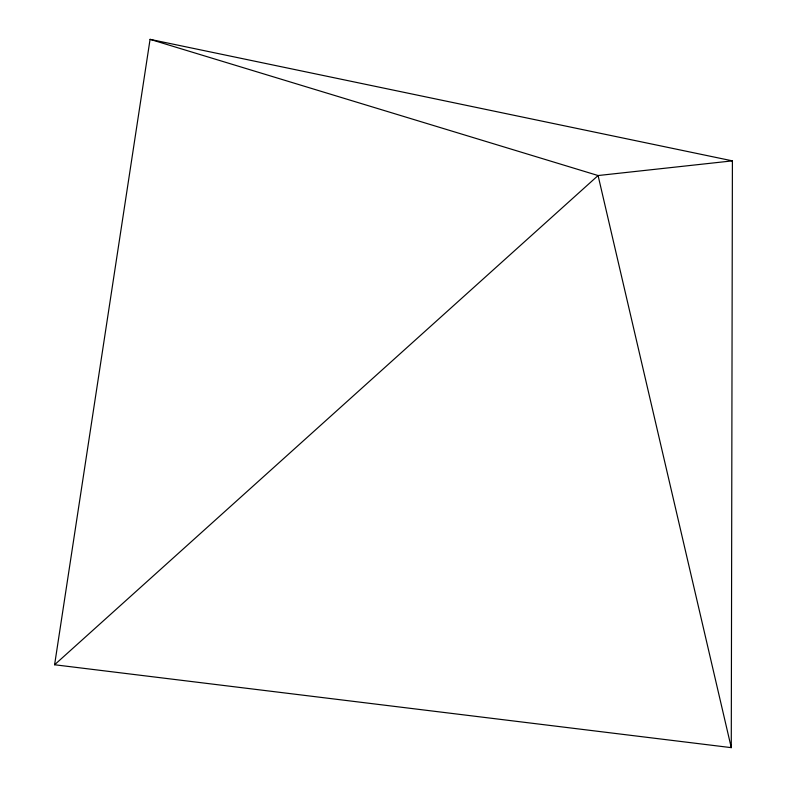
<?xml version="1.0" encoding="UTF-8"?>
<svg xmlns="http://www.w3.org/2000/svg" width="787" height="787" viewBox="0 0 787 787"><rect width="100%" height="100%" fill="white"/><g stroke="black" fill="none" stroke-linecap="round" stroke-linejoin="round"><path stroke-width="1.18" d="M731.271 747.65L732.402 160.863L150.071 39.35L54.598 664.759L731.271 747.65L598.081 175.54L150.071 39.35M54.598 664.759L598.081 175.54L732.402 160.863"/></g></svg>
